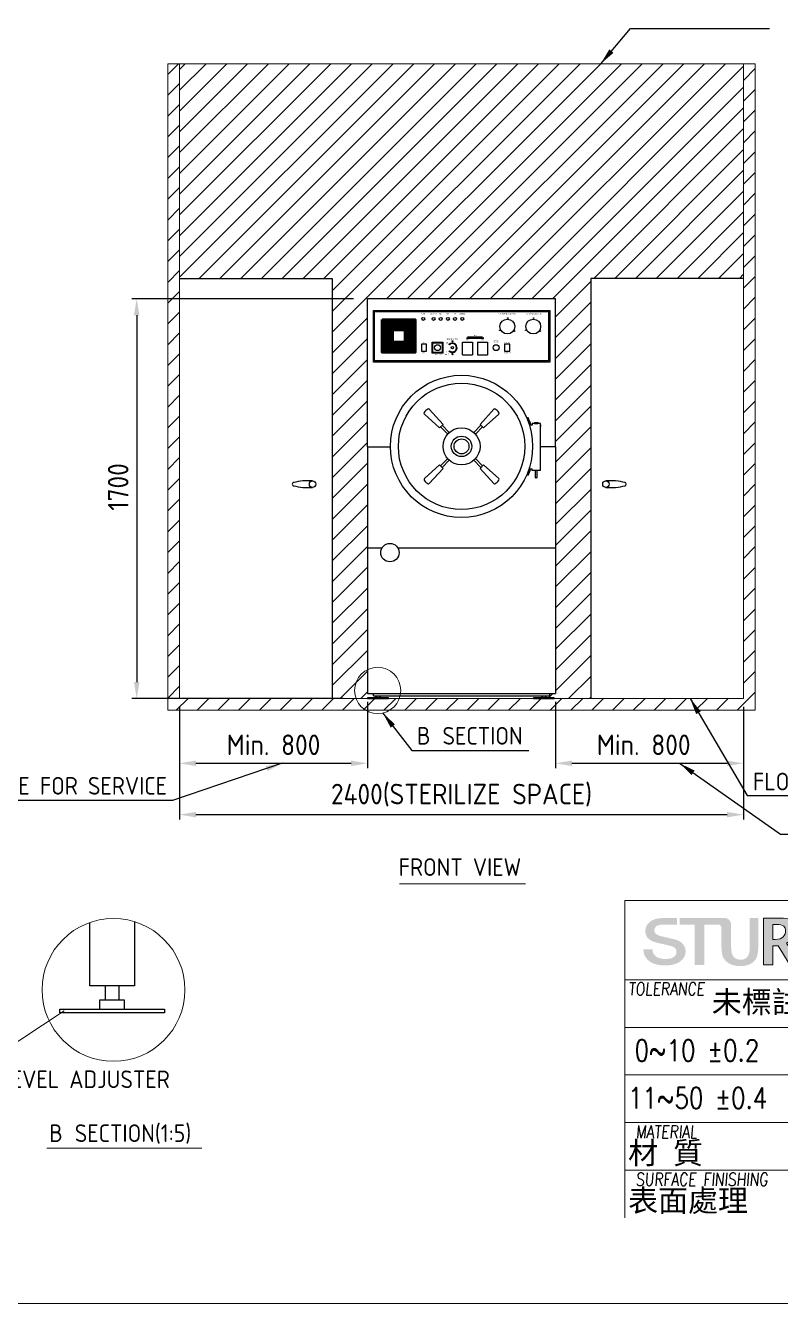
# Model space of a CAD drawing. Header units: millimetres. Extents: x -200897 to -180364, y -23347 to 2725.
# Drawn here: x -189083 to -185871, y -23347 to -17912 of the extents above; entities that cross this region are included whole.
import ezdxf

# ---------------------------------------------------------------- set-up
doc = ezdxf.new("R2010")
doc.units = ezdxf.units.MM
doc.header["$MEASUREMENT"] = 0
doc.linetypes.add('HIDDEN', pattern=[9.525, 6.35, -3.175])
doc.layers.get('0').update_dxf_attribs({"lineweight": 25})
for name, color, linetype, lineweight in [('D', 3, 'Continuous', 13), ('F', 7, 'Continuous', 15), ('H', 2, 'HIDDEN', 15), ('S', 4, 'Continuous', 15)]:
    doc.layers.add(name, color=color, linetype=linetype, lineweight=lineweight)
doc.styles.get("Standard").update_dxf_attribs({"font": 'KAIU.TTF'})
doc.styles.add('STU25', font='isocp2.shx')
doc.styles.add('Text', font='romans.shx', dxfattribs={"width": 0.8, "oblique": 10})
doc.dimstyles.new('STU25', dxfattribs={"dimscale": 35, "dimtxt": 2.5, "dimasz": 2, "dimexe": 0.6, "dimexo": 1, "dimgap": 1, "dimtad": 1, "dimdsep": 46, "dimtxsty": 'STU25', "dimcen": 2, "dimazin": 2, "dimtfac": 1, "dimtmove": 0, "dimatfit": 3, "dimfxl": 0, "dimtolj": 1, "dimtzin": 0, "dimarcsym": 0})
doc.dimstyles.new('STU25$7', dxfattribs={"dimscale": 35, "dimtxt": 2.5, "dimasz": 2, "dimexe": 1.25, "dimexo": 0.625, "dimgap": 1, "dimtad": 0, "dimdec": 4, "dimdsep": 46, "dimtxsty": 'STU25', "dimcen": 2.5, "dimazin": 2, "dimtfac": 1, "dimtdec": 4, "dimtmove": 0, "dimatfit": 3, "dimfxl": 0, "dimtolj": 1, "dimtzin": 0, "dimarcsym": 0})

# ---------------------------------------------------------------- blocks, each defined once
blk = doc.blocks.new('*D6')
at = {"layer": 'D', "color": 0, "lineweight": -2}
for p, q in [((-188428.4, -20809.5), (-188428.4, -21289.2)), ((-186028.4, -20809.5), (-186028.4, -21289.2)), ((-188358.4, -21268.2), (-186098.4, -21268.2))]:
    blk.add_line(p, q, dxfattribs=at)
at = {"layer": 'D', "color": 0}
for points in [[(-188358.4, -21256.5), (-188358.4, -21279.8), (-188428.4, -21268.2)], [(-186098.4, -21279.8), (-186098.4, -21256.5), (-186028.4, -21268.2)]]:
    blk.add_solid(points, dxfattribs=at)
at = {"layer": 'Defpoints', "color": 0}
for p in [(-188428.4, -20774.5), (-186028.4, -20774.5), (-186028.4, -21268.2)]:
    blk.add_point(p, dxfattribs=at)
at = {"layer": 'D', "color": 0, "insert": (-187228.4, -21185), "char_height": 87.5, "attachment_point": 5, "style": 'STU25'}
blk.add_mtext('\\A1;{\\Fisocp2.shx;2400(STERILIZE SPACE)}', dxfattribs=at)
blk = doc.blocks.new('*D12')
at = {"layer": 'D', "color": 0, "lineweight": -2}
for p, q in [((-186828.4, -20788.5), (-186828.4, -21070.9)), ((-186028.4, -20809.5), (-186028.4, -21070.9)), ((-186758.4, -21049.9), (-186098.4, -21049.9))]:
    blk.add_line(p, q, dxfattribs=at)
at = {"layer": 'D', "color": 0}
for points in [[(-186758.4, -21038.2), (-186758.4, -21061.5), (-186828.4, -21049.9)], [(-186098.4, -21061.5), (-186098.4, -21038.2), (-186028.4, -21049.9)]]:
    blk.add_solid(points, dxfattribs=at)
at = {"layer": 'Defpoints', "color": 0}
for p in [(-186828.4, -20753.5), (-186028.4, -20774.5), (-186028.4, -21049.9)]:
    blk.add_point(p, dxfattribs=at)
at = {"layer": 'D', "color": 0, "insert": (-186453.4, -20971.1), "char_height": 87.5, "attachment_point": 5, "style": 'STU25'}
blk.add_mtext('\\A1;Min. 800', dxfattribs=at)
blk = doc.blocks.new('*D13')
at = {"layer": 'D', "color": 0, "lineweight": -2}
for p, q in [((-187688.4, -19074.5), (-188631.4, -19074.5)), ((-188610.4, -19144.5), (-188610.4, -20704.5)), ((-187732.4, -20774.5), (-188631.4, -20774.5))]:
    blk.add_line(p, q, dxfattribs=at)
at = {"layer": 'D', "color": 0}
for points in [[(-188598.8, -19144.5), (-188622.1, -19144.5), (-188610.4, -19074.5)], [(-188622.1, -20704.5), (-188598.8, -20704.5), (-188610.4, -20774.5)]]:
    blk.add_solid(points, dxfattribs=at)
at = {"layer": 'Defpoints', "color": 0}
for p in [(-187653.4, -19074.5), (-188610.4, -20774.5), (-187697.4, -20774.5)]:
    blk.add_point(p, dxfattribs=at)
at = {"layer": 'D', "color": 0, "insert": (-188689.2, -19874.5), "char_height": 87.5, "attachment_point": 5, "rotation": 90, "style": 'STU25'}
blk.add_mtext('\\A1;1700', dxfattribs=at)
blk = doc.blocks.new('*D14')
at = {"layer": 'D', "color": 0, "lineweight": -2}
for p, q in [((-188428.4, -20809.5), (-188428.4, -21070.9)), ((-187628.4, -20788.5), (-187628.4, -21070.9)), ((-188358.4, -21049.9), (-187698.4, -21049.9))]:
    blk.add_line(p, q, dxfattribs=at)
at = {"layer": 'D', "color": 0}
for points in [[(-188358.4, -21038.2), (-188358.4, -21061.5), (-188428.4, -21049.9)], [(-187698.4, -21061.5), (-187698.4, -21038.2), (-187628.4, -21049.9)]]:
    blk.add_solid(points, dxfattribs=at)
at = {"layer": 'Defpoints', "color": 0}
for p in [(-187628.4, -20753.5), (-188428.4, -20774.5), (-187628.4, -21049.9)]:
    blk.add_point(p, dxfattribs=at)
at = {"layer": 'D', "color": 0, "insert": (-188028.4, -20971.1), "char_height": 87.5, "attachment_point": 5, "style": 'STU25'}
blk.add_mtext('\\A1;Min. 800', dxfattribs=at)
blk = doc.blocks.new('V3')
h = blk.add_hatch(color=256)
h.paths.add_polyline_path([(4649.7, -6596.8), (5399.7, -6596.8), (5399.7, -6816.8), (4649.7, -6816.8)])
h.paths.add_polyline_path([(4654.7, -6601.8), (5394.7, -6601.8), (5394.7, -6811.8), (4654.7, -6811.8)], flags=16)
h = blk.add_hatch(color=256)
h.paths.add_polyline_path([(4945.7, -6732.6), (4899.7, -6732.6), (4899.7, -6778.6), (4945.7, -6778.6)])
h.paths.add_polyline_path([(4942.7, -6735.6), (4942.7, -6775.6), (4902.7, -6775.6), (4902.7, -6735.6)], flags=16)
h = blk.add_hatch(color=256)
h.paths.add_polyline_path([(4972.3, -6741), (4970.9, -6739.6, 0.011368), (4970.1, -6740.3), (4973, -6743.1, -0.392227), (4997.4, -6742.2), (4997.6, -6739.8, 0.030831), (4995.6, -6738.5), (4996.5, -6736.7, 0.011368), (4995.6, -6736.2), (4994.7, -6738, 0.309923)])
h.paths.add_polyline_path([(4994.8, -6771.4), (4994.6, -6773.8, 0.559819), (4997.6, -6739.8), (4997.4, -6742.2, -0.514917)])
h.paths.add_polyline_path([(4994.6, -6773.8), (4994.8, -6771.4, -0.341185), (4973, -6768.6), (4970.1, -6771.4, 0.011368), (4970.9, -6772.1), (4972.3, -6770.7, 0.308103)])
for p, q in [((4654.7, -6601.8), (5394.7, -6601.8)), ((4654.7, -6811.8), (4654.7, -6601.8)), ((5394.7, -6601.8), (5394.7, -6811.8)), ((4994.7, -6738), (4995.6, -6736.2)), ((4995.6, -6738.5), (4996.5, -6736.7)), ((4973, -6743.1), (4970.1, -6740.3)), ((4973, -6768.6), (4970.1, -6771.4)), ((4972.3, -6741), (4970.9, -6739.6)), ((4972.3, -6770.7), (4970.9, -6772.1)), ((5394.7, -6811.8), (4654.7, -6811.8))]:
    blk.add_line(p, q)
at = {"lineweight": 50}
for p, q in [((4687.7, -6635.8), (4731.7, -6679.8)), ((4783.7, -6679.8), (4827.7, -6635.8)), ((4731.7, -6731.8), (4687.7, -6775.8)), ((4783.7, -6731.8), (4827.7, -6775.8)), ((5050.7, -6712.8), (5113.7, -6712.8)), ((5050.7, -6712.8), (5050.7, -6717.8)), ((5081.2, -6712.8), (5081.2, -6707.8)), ((5113.7, -6712.8), (5113.7, -6717.8))]:
    blk.add_line(p, q, dxfattribs=at)
for points in [[(4649.7, -6596.8), (5399.7, -6596.8), (5399.7, -6816.8), (4649.7, -6816.8)], [(4899.7, -6732.6), (4945.7, -6732.6), (4945.7, -6778.6), (4899.7, -6778.6)], [(4902.7, -6735.6), (4942.7, -6735.6), (4942.7, -6775.6), (4902.7, -6775.6)]]:
    blk.add_lwpolyline(points, close=True)
for points in [[(4687.7, -6635.8), (4827.7, -6635.8), (4827.7, -6775.8), (4687.7, -6775.8)], [(4691.7, -6639.8), (4823.7, -6639.8), (4823.7, -6771.8), (4691.7, -6771.8)], [(4695.7, -6643.8), (4819.7, -6643.8), (4819.7, -6767.8), (4695.7, -6767.8)], [(4699.7, -6647.8), (4815.7, -6647.8), (4815.7, -6763.8), (4699.7, -6763.8)], [(4703.7, -6651.8), (4811.7, -6651.8), (4811.7, -6759.8), (4703.7, -6759.8)], [(4707.7, -6655.8), (4807.7, -6655.8), (4807.7, -6755.8), (4707.7, -6755.8)], [(4711.7, -6659.8), (4803.7, -6659.8), (4803.7, -6751.8), (4711.7, -6751.8)], [(4715.7, -6663.8), (4799.7, -6663.8), (4799.7, -6747.8), (4715.7, -6747.8)], [(4719.7, -6667.8), (4795.7, -6667.8), (4795.7, -6743.8), (4719.7, -6743.8)], [(4723.7, -6671.8), (4791.7, -6671.8), (4791.7, -6739.8), (4723.7, -6739.8)], [(4727.7, -6675.8), (4787.7, -6675.8), (4787.7, -6735.8), (4727.7, -6735.8)], [(4731.7, -6679.8), (4783.7, -6679.8), (4783.7, -6731.8), (4731.7, -6731.8)]]:
    blk.add_lwpolyline(points, close=True, dxfattribs=at)
for radius, start, end in [(20, 63.2563, 132.134), (20, 227.866, 60.3903), (18, 225, 135), (22, 60.6511, 63.2563), (22, 132.3947, 135), (22, 225, 227.6053)]:
    blk.add_arc((4985.7, -6755.8), radius, start, end)
for s, insert, char_height, width, attachment_point in [('{\\fArial|b0|i0|c0|p34;POWER}', (4851.7, -6609.8), 3.5, 19.501, 1), ('{\\fArial|b0|i0|c0|p34;ADD WATER}', (4905.7, -6611.6), 3.5, 29.971, 5), ('{\\fArial|b0|i0|c0|p34;HEAT}', (4936.2, -6611.6), 3.5, 19, 5), ('{\\fArial|b0|i0|c0|p34;STERI}.', (4967.3, -6611.6), 3.5, 19, 5), ('{\\fArial|b0|i0|c0|p34;DRY}', (4991.7, -6609.8), 3.5, 15, 1), ('{\\fArial|b0|i0|c0|p34;COMPLETE}', (5013.7, -6609.8), 3.5, 23.5, 1), ('{\\fArial|b0|i0|c0|p34;CHAMBER PRESSURE GAUGE}', (5182.7, -6609.8), 3.5, 77.439, 1), ('{\\fArial|b0|i0|c0|p34;JACKET PRESSURE GAUGE}', (5298.7, -6609.8), 3.5, 67.407, 1), ('{\\fArial|b0|i0|c0|p34;ON}', (4859.7, -6731.3), 5, 14.5, 1), ('{\\fArial|b1|i0|c0|p34;0.9}', (4958.1, -6732.8), 4, 25.842, 1), ('{\\fArial|b0|i0|c0|p34;PRESSURE CONTROL}', (4959.2, -6717.8), 3.5, 56.42, 1), ('{\\fArial|b1|i0|c0|p34;1.2}', (4996.7, -6730.8), 4, 11.852, 1), ('{\\fArial|b0|i0|c0|p34;STERI.}', (5043.2, -6720.8), 3.5, 43.963, 1), ('{\\fArial|b0|i0|c0|p34;TIMER}', (5081.2, -6704.3), 3.5, 59.839, 5), ('{\\fArial|b0|i0|c0|p34;DRY}', (5108.2, -6720.8), 3.5, 35.412, 1), ('{\\fArial|b0|i0|c0|p34;OFF}', (4857.7, -6775.3), 5, 16.5, 1), ('{\\fArial|b0|i0|c0|p34;EMERGENCY}', (4908.7, -6783.8), 3.5, 23.5, 1), ('\\A1;{\\fArial|b1|i1|c0|p34;kg/cm\\H0.7x;\\S2^  ;}', (4952.2, -6779.8), 4, 25.949, 1), ('{\\fArial|b1|i0|c0|p34;2.1}', (4958.2, -6771.8), 4, 25.788, 1)]:
    blk.add_mtext(s, dxfattribs=dict(insert=insert, char_height=char_height, width=width, attachment_point=attachment_point))
at = {"attachment_point": 1}
for s, insert, char_height in [('{\\fArial|b0|i0|c0|p34;VACUUM\\PRELEASE}', (5160.9, -6723), 3.5), ('{\\fARIAL|b0|i0|c0|p34;LIQUID}', (5207.7, -6731.3), 5), ('{\\fArial|b0|i0|c0|p34;NORMAL}', (5204.7, -6775.3), 5)]:
    blk.add_mtext(s, dxfattribs=dict(at, insert=insert, char_height=char_height))
blk = doc.blocks.new('新駿LOGO')
at = {"layer": 'F'}
h = blk.add_hatch(color=256, dxfattribs=at)
edge = h.paths.add_edge_path()
edge.add_spline(control_points=[(-529.05, -442.14), (-529.05, -442.31), (-529.02, -442.45), (-528.95, -442.56), (-528.89, -442.68), (-528.8, -442.78), (-528.69, -442.85), (-528.57, -442.93), (-528.44, -442.98), (-528.29, -443.01), (-528.15, -443.05), (-527.99, -443.07), (-527.81, -443.07), (-527.62, -443.07), (-527.47, -443.05), (-527.33, -443.01), (-527.2, -442.97), (-527.09, -442.92), (-527.01, -442.86), (-526.93, -442.8), (-526.87, -442.73), (-526.83, -442.65), (-526.8, -442.57), (-526.78, -442.49), (-526.78, -442.41), (-526.78, -442.25), (-526.82, -442.13), (-526.91, -442.05), (-526.99, -441.97), (-527.08, -441.91), (-527.18, -441.88), (-527.36, -441.83), (-527.56, -441.77), (-527.79, -441.72), (-528.02, -441.67), (-528.3, -441.61), (-528.64, -441.53), (-528.85, -441.48), (-529.02, -441.41), (-529.16, -441.34), (-529.3, -441.26), (-529.41, -441.17), (-529.5, -441.07), (-529.58, -440.98), (-529.64, -440.87), (-529.67, -440.77), (-529.7, -440.66), (-529.72, -440.55), (-529.72, -440.43), (-529.72, -440.22), (-529.67, -440.03), (-529.57, -439.87), (-529.46, -439.71), (-529.33, -439.58), (-529.16, -439.47), (-528.99, -439.37), (-528.85, -439.31), (-528.64, -439.26), (-528.43, -439.21), (-528.13, -439.2), (-527.91, -439.2), (-527.66, -439.2), (-526.73, -439.2), (-526.73, -439.2), (-526.73, -439.2), (-526.73, -439.81), (-526.73, -439.81), (-526.73, -439.81), (-528.14, -439.8), (-528.28, -439.83), (-528.39, -439.85), (-528.48, -439.86), (-528.56, -439.9), (-528.65, -439.94), (-528.72, -440), (-528.78, -440.07), (-528.84, -440.14), (-528.87, -440.23), (-528.87, -440.34), (-528.87, -440.5), (-528.81, -440.62), (-528.7, -440.7), (-528.6, -440.79), (-528.46, -440.85), (-528.28, -440.9), (-528.27, -440.9), (-528.19, -440.92), (-528.07, -440.95), (-527.94, -440.98), (-527.8, -441.01), (-527.65, -441.05), (-527.49, -441.09), (-527.34, -441.12), (-527.19, -441.16), (-527.04, -441.19), (-526.94, -441.21), (-526.87, -441.23), (-526.71, -441.27), (-526.58, -441.34), (-526.46, -441.41), (-526.34, -441.49), (-526.24, -441.58), (-526.16, -441.67), (-526.08, -441.77), (-526.02, -441.88), (-525.98, -441.99), (-525.94, -442.1), (-525.92, -442.22), (-525.92, -442.33), (-525.92, -442.57), (-525.98, -442.78), (-526.09, -442.95), (-526.2, -443.12), (-526.35, -443.26), (-526.53, -443.37), (-526.71, -443.48), (-526.92, -443.55), (-527.15, -443.61), (-527.39, -443.66), (-527.62, -443.68), (-527.87, -443.68), (-528.14, -443.68), (-528.41, -443.65), (-528.65, -443.59), (-528.9, -443.53), (-529.11, -443.44), (-529.3, -443.31), (-529.48, -443.19), (-529.63, -443.03), (-529.74, -442.83), (-529.84, -442.64), (-529.9, -442.41), (-529.91, -442.14), (-529.91, -442.14), (-529.05, -442.14), (-529.05, -442.14)], knot_values=[0, 0, 0, 0, 1, 1, 1, 2, 2, 2, 3, 3, 3, 4, 4, 4, 5, 5, 5, 6, 6, 6, 7, 7, 7, 8, 8, 8, 9, 9, 9, 10, 10, 10, 11, 11, 11, 12, 12, 12, 13, 13, 13, 14, 14, 14, 15, 15, 15, 16, 16, 16, 17, 17, 17, 18, 18, 18, 19, 19, 19, 20, 20, 20, 21, 21, 21, 22, 22, 22, 23, 23, 23, 24, 24, 24, 25, 25, 25, 26, 26, 26, 27, 27, 27, 28, 28, 28, 29, 29, 29, 30, 30, 30, 31, 31, 31, 32, 32, 32, 33, 33, 33, 34, 34, 34, 35, 35, 35, 36, 36, 36, 37, 37, 37, 38, 38, 38, 39, 39, 39, 40, 40, 40, 41, 41, 41, 42, 42, 42, 43, 43, 43, 44, 44, 44, 45, 45, 45, 45], degree=3, periodic=0)
edge = h.paths.add_edge_path()
edge.add_spline(control_points=[(-522.53, -440.14), (-522.54, -440.04), (-522.57, -439.94), (-522.63, -439.9), (-522.77, -439.79), (-522.9, -439.81), (-522.9, -439.81), (-522.9, -439.81), (-523.02, -439.81), (-523.02, -439.81), (-523.02, -439.81), (-524.14, -439.81), (-524.14, -439.81), (-524.14, -439.81), (-524.14, -443.62), (-524.14, -443.62), (-524.14, -443.62), (-525.06, -443.62), (-525.06, -443.62), (-525.06, -443.62), (-525.06, -439.81), (-525.06, -439.81), (-525.06, -439.81), (-526.47, -439.81), (-526.47, -439.81), (-526.47, -439.81), (-526.47, -439.2), (-526.47, -439.2), (-526.47, -439.2), (-522.39, -439.2), (-522.39, -439.2)], knot_values=[5.578051, 5.578051, 5.578051, 5.578051, 6, 6, 6, 7, 7, 7, 8, 8, 8, 9, 9, 9, 10, 10, 10, 11, 11, 11, 12, 12, 12, 13, 13, 13, 14, 14, 14, 15, 15, 15, 15], degree=3, periodic=0)
edge.add_spline(control_points=[(-522.4, -439.2), (-522.31, -439.2), (-522.22, -439.2), (-522.22, -439.2), (-522.22, -439.2), (-521.96, -439.19), (-521.76, -439.41), (-521.58, -439.61), (-521.61, -439.85), (-521.61, -439.85), (-521.61, -439.85), (-521.61, -441.92), (-521.61, -441.92), (-521.61, -442.41), (-521.52, -442.73), (-521.36, -442.89), (-521.19, -443.05), (-520.97, -443.13), (-520.71, -443.13), (-520.45, -443.13), (-520.24, -443.05), (-520.09, -442.89), (-519.93, -442.74), (-519.86, -442.43), (-519.86, -441.98), (-519.86, -441.98), (-519.86, -439.2), (-519.86, -439.2), (-519.86, -439.2), (-519.05, -439.2), (-519.05, -439.2), (-519.05, -439.2), (-519.05, -441.92), (-519.05, -441.92), (-519.05, -442.43), (-519.12, -442.8), (-519.25, -443.02), (-519.38, -443.24), (-519.56, -443.42), (-519.8, -443.54), (-520.05, -443.67), (-520.35, -443.74), (-520.73, -443.74), (-521.09, -443.74), (-521.41, -443.68), (-521.67, -443.56), (-521.93, -443.44), (-522.14, -443.26), (-522.3, -443.03), (-522.45, -442.8), (-522.53, -442.42), (-522.53, -441.91), (-522.53, -441.91), (-522.53, -440.92), (-522.53, -440.14)], knot_values=[0.44538, 0.44538, 0.44538, 0.44538, 1, 1, 1, 2, 2, 2, 3, 3, 3, 4, 4, 4, 5, 5, 5, 6, 6, 6, 7, 7, 7, 8, 8, 8, 9, 9, 9, 10, 10, 10, 11, 11, 11, 12, 12, 12, 13, 13, 13, 14, 14, 14, 15, 15, 15, 16, 16, 16, 17, 17, 17, 17.603917, 17.603917, 17.603917, 17.603917], degree=3, periodic=0)
h = blk.add_hatch(color=256, dxfattribs=at)
edge = h.paths.add_edge_path()
edge.add_spline(control_points=[(-526.47, -439.2), (-526.47, -439.2), (-526.47, -439.81), (-526.47, -439.81)], knot_values=[-14, -14, -14, -14, -13, -13, -13, -13], degree=3, periodic=0)
edge.add_spline(control_points=[(-526.47, -439.81), (-526.47, -439.81), (-525.06, -439.81), (-525.06, -439.81)], knot_values=[-13, -13, -13, -13, -12, -12, -12, -12], degree=3, periodic=0)
edge.add_spline(control_points=[(-525.06, -439.81), (-525.06, -439.81), (-525.06, -443.62), (-525.06, -443.62)], knot_values=[-12, -12, -12, -12, -11, -11, -11, -11], degree=3, periodic=0)
edge.add_spline(control_points=[(-525.06, -443.62), (-525.06, -443.62), (-524.14, -443.62), (-524.14, -443.62)], knot_values=[-11, -11, -11, -11, -10, -10, -10, -10], degree=3, periodic=0)
edge.add_spline(control_points=[(-524.14, -443.62), (-524.14, -443.62), (-524.14, -439.81), (-524.14, -439.81)], knot_values=[-10, -10, -10, -10, -9, -9, -9, -9], degree=3, periodic=0)
edge.add_spline(control_points=[(-524.14, -439.81), (-524.14, -439.81), (-523.02, -439.81), (-523.02, -439.81)], knot_values=[-9, -9, -9, -9, -8, -8, -8, -8], degree=3, periodic=0)
edge.add_spline(control_points=[(-523.02, -439.81), (-523.02, -439.81), (-522.9, -439.81), (-522.9, -439.81)], knot_values=[-8, -8, -8, -8, -7, -7, -7, -7], degree=3, periodic=0)
edge.add_spline(control_points=[(-522.9, -439.81), (-522.9, -439.81), (-522.77, -439.79), (-522.63, -439.9)], knot_values=[-7, -7, -7, -7, -6, -6, -6, -6], degree=3, periodic=0)
edge.add_spline(control_points=[(-522.63, -439.9), (-522.57, -439.94), (-522.54, -440.04), (-522.53, -440.14)], knot_values=[-6, -6, -6, -6, -5.578051, -5.578051, -5.578051, -5.578051], degree=3, periodic=0)
edge.add_spline(control_points=[(-522.53, -440.14), (-522.53, -440.92), (-522.53, -441.91), (-522.53, -441.91)], knot_values=[-17.603917, -17.603917, -17.603917, -17.603917, -17, -17, -17, -17], degree=3, periodic=0)
edge.add_spline(control_points=[(-522.53, -441.91), (-522.53, -442.42), (-522.45, -442.8), (-522.3, -443.03)], knot_values=[-17, -17, -17, -17, -16, -16, -16, -16], degree=3, periodic=0)
edge.add_spline(control_points=[(-522.3, -443.03), (-522.14, -443.26), (-521.93, -443.44), (-521.67, -443.56)], knot_values=[-16, -16, -16, -16, -15, -15, -15, -15], degree=3, periodic=0)
edge.add_spline(control_points=[(-521.67, -443.56), (-521.41, -443.68), (-521.09, -443.74), (-520.73, -443.74)], knot_values=[-15, -15, -15, -15, -14, -14, -14, -14], degree=3, periodic=0)
edge.add_spline(control_points=[(-520.73, -443.74), (-520.35, -443.74), (-520.05, -443.67), (-519.8, -443.54)], knot_values=[-14, -14, -14, -14, -13, -13, -13, -13], degree=3, periodic=0)
edge.add_spline(control_points=[(-519.8, -443.54), (-519.56, -443.42), (-519.38, -443.24), (-519.25, -443.02)], knot_values=[-13, -13, -13, -13, -12, -12, -12, -12], degree=3, periodic=0)
edge.add_spline(control_points=[(-519.25, -443.02), (-519.12, -442.8), (-519.05, -442.43), (-519.05, -441.92)], knot_values=[-12, -12, -12, -12, -11, -11, -11, -11], degree=3, periodic=0)
edge.add_spline(control_points=[(-519.05, -441.92), (-519.05, -441.92), (-519.05, -439.2), (-519.05, -439.2)], knot_values=[-11, -11, -11, -11, -10, -10, -10, -10], degree=3, periodic=0)
edge.add_spline(control_points=[(-519.05, -439.2), (-519.05, -439.2), (-519.86, -439.2), (-519.86, -439.2)], knot_values=[-10, -10, -10, -10, -9, -9, -9, -9], degree=3, periodic=0)
edge.add_spline(control_points=[(-519.86, -439.2), (-519.86, -439.2), (-519.86, -441.98), (-519.86, -441.98)], knot_values=[-9, -9, -9, -9, -8, -8, -8, -8], degree=3, periodic=0)
edge.add_spline(control_points=[(-519.86, -441.98), (-519.86, -442.43), (-519.93, -442.74), (-520.09, -442.89)], knot_values=[-8, -8, -8, -8, -7, -7, -7, -7], degree=3, periodic=0)
edge.add_spline(control_points=[(-520.09, -442.89), (-520.24, -443.05), (-520.45, -443.13), (-520.71, -443.13)], knot_values=[-7, -7, -7, -7, -6, -6, -6, -6], degree=3, periodic=0)
edge.add_spline(control_points=[(-520.71, -443.13), (-520.97, -443.13), (-521.19, -443.05), (-521.36, -442.89)], knot_values=[-6, -6, -6, -6, -5, -5, -5, -5], degree=3, periodic=0)
edge.add_spline(control_points=[(-521.36, -442.89), (-521.52, -442.73), (-521.61, -442.41), (-521.61, -441.92)], knot_values=[-5, -5, -5, -5, -4, -4, -4, -4], degree=3, periodic=0)
edge.add_spline(control_points=[(-521.61, -441.92), (-521.61, -441.92), (-521.61, -439.85), (-521.61, -439.85)], knot_values=[-4, -4, -4, -4, -3, -3, -3, -3], degree=3, periodic=0)
edge.add_spline(control_points=[(-521.61, -439.85), (-521.61, -439.85), (-521.61, -439.85), (-521.61, -439.85)], knot_values=[-3, -3, -3, -3, -2.999949, -2.999949, -2.999949, -2.999949], degree=3, periodic=0)
edge.add_spline(control_points=[(-521.61, -439.85), (-521.61, -439.85), (-521.58, -439.61), (-521.76, -439.41)], knot_values=[-2.999949, -2.999949, -2.999949, -2.999949, -2, -2, -2, -2], degree=3, periodic=0)
edge.add_spline(control_points=[(-521.76, -439.41), (-521.96, -439.19), (-522.22, -439.2), (-522.22, -439.2)], knot_values=[-2, -2, -2, -2, -1, -1, -1, -1], degree=3, periodic=0)
edge.add_spline(control_points=[(-522.22, -439.2), (-522.22, -439.2), (-526.47, -439.2), (-526.47, -439.2)], knot_values=[-15, -15, -15, -15, -14, -14, -14, -14], degree=3, periodic=0)
h = blk.add_hatch(color=256, dxfattribs=at)
edge = h.paths.add_edge_path()
edge.add_spline(control_points=[(-518.54, -443.62), (-518.54, -443.62), (-518.54, -439.2), (-518.54, -439.2), (-518.54, -439.2), (-516.88, -439.2), (-516.88, -439.2), (-516.55, -439.2), (-516.29, -439.25), (-516.11, -439.33), (-515.93, -439.41), (-515.79, -439.54), (-515.69, -439.72), (-515.59, -439.89), (-515.54, -440.08), (-515.54, -440.3), (-515.54, -440.56), (-515.61, -440.8), (-515.76, -441.03), (-515.91, -441.26), (-516.12, -441.44), (-516.39, -441.56), (-516.39, -441.56), (-514.95, -443.62), (-514.95, -443.62), (-514.95, -443.62), (-516.07, -443.62), (-516.07, -443.62), (-516.07, -443.62), (-517.17, -441.81), (-517.17, -441.81), (-517.17, -441.81), (-517.67, -441.81), (-517.67, -441.81), (-517.67, -441.81), (-517.67, -443.62), (-517.67, -443.62), (-517.67, -443.62), (-518.54, -443.62), (-518.54, -443.62)], knot_values=[0, 0, 0, 0, 1, 1, 1, 2, 2, 2, 3, 3, 3, 4, 4, 4, 5, 5, 5, 6, 6, 6, 7, 7, 7, 8, 8, 8, 9, 9, 9, 10, 10, 10, 11, 11, 11, 12, 12, 12, 13, 13, 13, 13], degree=3, periodic=1)
edge = h.paths.add_edge_path(flags=16)
edge.add_spline(control_points=[(-517.67, -441.21), (-517.67, -441.21), (-517.46, -441.21), (-517.46, -441.21), (-517.08, -441.21), (-516.82, -441.13), (-516.68, -440.96), (-516.53, -440.8), (-516.46, -440.61), (-516.46, -440.4), (-516.46, -440.22), (-516.52, -440.08), (-516.63, -439.97), (-516.75, -439.86), (-516.99, -439.81), (-517.35, -439.81), (-517.35, -439.81), (-517.67, -439.81), (-517.67, -439.81), (-517.67, -439.81), (-517.67, -441.21), (-517.67, -441.21)], knot_values=[0, 0, 0, 0, 1, 1, 1, 2, 2, 2, 3, 3, 3, 4, 4, 4, 5, 5, 5, 6, 6, 6, 7, 7, 7, 7], degree=3, periodic=1)
h = blk.add_hatch(color=256, dxfattribs=at)
edge = h.paths.add_edge_path()
edge.add_spline(control_points=[(-514.87, -443.62), (-514.87, -443.62), (-513.05, -443.62), (-513.05, -443.62)], knot_values=[-9, -9, -9, -9, -8, -8, -8, -8], degree=3, periodic=0)
edge.add_spline(control_points=[(-513.05, -443.62), (-512.51, -443.62), (-512.09, -443.52), (-511.79, -443.32)], knot_values=[-8, -8, -8, -8, -7, -7, -7, -7], degree=3, periodic=0)
edge.add_spline(control_points=[(-511.79, -443.32), (-511.48, -443.12), (-511.25, -442.85), (-511.09, -442.5)], knot_values=[-7, -7, -7, -7, -6, -6, -6, -6], degree=3, periodic=0)
edge.add_spline(control_points=[(-511.09, -442.5), (-510.93, -442.15), (-510.85, -441.76), (-510.85, -441.32)], knot_values=[-6, -6, -6, -6, -5, -5, -5, -5], degree=3, periodic=0)
edge.add_spline(control_points=[(-510.85, -441.32), (-510.85, -440.87), (-510.93, -440.49), (-511.1, -440.17)], knot_values=[-5, -5, -5, -5, -4, -4, -4, -4], degree=3, periodic=0)
edge.add_spline(control_points=[(-511.1, -440.17), (-511.27, -439.85), (-511.49, -439.61), (-511.78, -439.45)], knot_values=[-4, -4, -4, -4, -3, -3, -3, -3], degree=3, periodic=0)
edge.add_spline(control_points=[(-511.78, -439.45), (-512.06, -439.29), (-512.46, -439.2), (-512.97, -439.2)], knot_values=[-3, -3, -3, -3, -2, -2, -2, -2], degree=3, periodic=0)
edge.add_spline(control_points=[(-512.97, -439.2), (-512.97, -439.2), (-514.87, -439.2), (-514.87, -439.2)], knot_values=[-2, -2, -2, -2, -1, -1, -1, -1], degree=3, periodic=0)
edge.add_spline(control_points=[(-514.87, -439.2), (-514.87, -439.2), (-514.87, -443.62), (-514.87, -443.62)], knot_values=[-1, -1, -1, -1, 0, 0, 0, 0], degree=3, periodic=0)
h.paths.add_polyline_path([(-514.34, -441.95), (-514.34, -440.92), (-513.51, -440.92), (-513.51, -440.07), (-512.48, -440.07), (-512.48, -440.92), (-511.64, -440.92), (-511.64, -441.95), (-512.48, -441.95), (-512.48, -442.77), (-513.51, -442.77), (-513.51, -441.95)], flags=16)
h = blk.add_hatch(color=256, dxfattribs=at)
edge = h.paths.add_edge_path()
edge.add_spline(control_points=[(-509.51, -443.62), (-509.51, -443.62), (-509.51, -441.77), (-509.51, -441.77), (-509.51, -441.77), (-511, -439.2), (-511, -439.2), (-511, -439.2), (-510.64, -439.2), (-510.64, -439.2), (-510.64, -439.2), (-510.3, -439.19), (-510.04, -439.32), (-509.79, -439.45), (-509.71, -439.68), (-509.71, -439.68), (-509.71, -439.68), (-508.9, -441.07), (-508.9, -441.07), (-508.9, -441.07), (-507.78, -439.2), (-507.78, -439.2), (-507.78, -439.2), (-507.05, -439.2), (-507.05, -439.2), (-507.05, -439.2), (-508.59, -441.77), (-508.59, -441.77), (-508.59, -441.77), (-508.59, -443.62), (-508.59, -443.62), (-508.59, -443.62), (-509.51, -443.62), (-509.51, -443.62)], knot_values=[0, 0, 0, 0, 1, 1, 1, 2, 2, 2, 3, 3, 3, 4, 4, 4, 5, 5, 5, 6, 6, 6, 7, 7, 7, 8, 8, 8, 9, 9, 9, 10, 10, 10, 11, 11, 11, 11], degree=3, periodic=1)
at = {"layer": 'F', "lineweight": 0}
for points, knots in [([(-518.54, -443.62), (-518.54, -443.62), (-518.54, -439.2), (-518.54, -439.2), (-518.54, -439.2), (-516.88, -439.2), (-516.88, -439.2), (-516.55, -439.2), (-516.29, -439.25), (-516.11, -439.33), (-515.93, -439.41), (-515.79, -439.54), (-515.69, -439.72), (-515.59, -439.89), (-515.54, -440.08), (-515.54, -440.3), (-515.54, -440.56), (-515.61, -440.8), (-515.76, -441.03), (-515.91, -441.26), (-516.12, -441.44), (-516.39, -441.56), (-516.39, -441.56), (-514.95, -443.62), (-514.95, -443.62), (-514.95, -443.62), (-516.07, -443.62), (-516.07, -443.62), (-516.07, -443.62), (-517.17, -441.81), (-517.17, -441.81), (-517.17, -441.81), (-517.67, -441.81), (-517.67, -441.81), (-517.67, -441.81), (-517.67, -443.62), (-517.67, -443.62), (-517.67, -443.62), (-518.54, -443.62), (-518.54, -443.62)], [0, 0, 0, 0, 1, 1, 1, 2, 2, 2, 3, 3, 3, 4, 4, 4, 5, 5, 5, 6, 6, 6, 7, 7, 7, 8, 8, 8, 9, 9, 9, 10, 10, 10, 11, 11, 11, 12, 12, 12, 13, 13, 13, 13]), ([(-509.51, -443.62), (-509.51, -443.62), (-509.51, -441.77), (-509.51, -441.77), (-509.51, -441.77), (-511, -439.2), (-511, -439.2), (-511, -439.2), (-510.64, -439.2), (-510.64, -439.2), (-510.64, -439.2), (-510.3, -439.19), (-510.04, -439.32), (-509.79, -439.45), (-509.71, -439.68), (-509.71, -439.68), (-509.71, -439.68), (-508.9, -441.07), (-508.9, -441.07), (-508.9, -441.07), (-507.78, -439.2), (-507.78, -439.2), (-507.78, -439.2), (-507.05, -439.2), (-507.05, -439.2), (-507.05, -439.2), (-508.59, -441.77), (-508.59, -441.77), (-508.59, -441.77), (-508.59, -443.62), (-508.59, -443.62), (-508.59, -443.62), (-509.51, -443.62), (-509.51, -443.62)], [0, 0, 0, 0, 1, 1, 1, 2, 2, 2, 3, 3, 3, 4, 4, 4, 5, 5, 5, 6, 6, 6, 7, 7, 7, 8, 8, 8, 9, 9, 9, 10, 10, 10, 11, 11, 11, 11]), ([(-517.67, -441.21), (-517.67, -441.21), (-517.46, -441.21), (-517.46, -441.21), (-517.08, -441.21), (-516.82, -441.13), (-516.68, -440.96), (-516.53, -440.8), (-516.46, -440.61), (-516.46, -440.4), (-516.46, -440.22), (-516.52, -440.08), (-516.63, -439.97), (-516.75, -439.86), (-516.99, -439.81), (-517.35, -439.81), (-517.35, -439.81), (-517.67, -439.81), (-517.67, -439.81), (-517.67, -439.81), (-517.67, -441.21), (-517.67, -441.21)], [0, 0, 0, 0, 1, 1, 1, 2, 2, 2, 3, 3, 3, 4, 4, 4, 5, 5, 5, 6, 6, 6, 7, 7, 7, 7])]:
    blk.add_open_spline(points, degree=3, knots=knots, dxfattribs=at)
at = {"attachment_point": 1, "style": 'STU25'}
for s, insert, char_height in [('{\\f標楷體|b0|i0|c136|p65;新駿實業股份有限公司}', (-504.12, -439.33), 3.25), ('{\\f標楷體|b0|i0|c136|p65;STURDY\\H0.9667x; \\H1.034x;INDUSTRIAL CO.,LTD.}', (-455.51, -439.78), 3)]:
    blk.add_mtext(s, dxfattribs=dict(at, insert=insert, char_height=char_height))
blk = doc.blocks.new('H421')
at = {"layer": 'F', "color": 7}
for p, q in [((155.91, 38.09), (286.91, 38.09)), ((211.36, 38.09), (286.91, 38.09)), ((155.91, 30.59), (286.91, 30.59)), ((192.41, 30.59), (192.41, 17.09)), ((242.66, 30.59), (242.66, 17.09)), ((257.41, 30.59), (257.41, 17.09)), ((272.16, 30.59), (272.16, 17.09)), ((155.91, 26.09), (227.91, 26.09)), ((173.41, 26.09), (173.41, 17.09)), ((211.41, 26.09), (211.41, 17.09)), ((155.91, 8.09), (155.91, 24.09)), ((155.91, 21.59), (286.91, 21.59)), ((214.91, 21.59), (286.91, 21.59)), ((227.91, 21.59), (286.91, 21.59)), ((155.91, 17.09), (286.91, 17.09)), ((211.41, 17.09), (211.41, 12.59)), ((227.91, 17.09), (227.91, 8.09)), ((286.91, 12.59), (155.91, 12.59))]:
    blk.add_line(p, q, dxfattribs=at)
at = {"layer": 'F'}
for p, q in [((155.91, 38.09), (155.91, 17.09)), ((227.91, 30.59), (227.91, 17.09)), ((155.91, 24.09), (155.91, 16.09)), ((155.91, 17.09), (155.91, 8.09)), ((192.41, 17.09), (192.41, 8.09))]:
    blk.add_line(p, q, dxfattribs=at)
at = {"layer": 'F', "color": 0}
for p, q in [((220.66, 21.32), (220.66, 20.14)), ((223.77, 20.14), (227.5, 20.92)), ((227.5, 20.92), (227.5, 17.84)), ((218.72, 19.38), (219.89, 19.38)), ((220.27, 19.38), (221.04, 19.38)), ((220.66, 19.77), (220.66, 19)), ((221.42, 19.38), (222.57, 19.38)), ((223.49, 19.38), (224.81, 19.38)), ((223.77, 20.14), (223.77, 18.62)), ((225.34, 19.38), (225.81, 19.38)), ((226.31, 19.38), (228.03, 19.38)), ((220.66, 18.62), (220.66, 17.45)), ((223.77, 18.62), (227.5, 17.84))]:
    blk.add_line(p, q, dxfattribs=at)
for radius in [1.54, 0.762]:
    blk.add_circle((220.66, 19.38), radius, dxfattribs=at)
blk.add_blockref('新駿LOGO', (687.56, 475.62))
at = {"layer": 'F', "color": 1, "lineweight": 15, "style": 'Text', "oblique": 5, "width": 0.8}
for s, height, p in [('TOLERANCE', 1.2, (156.23, 29.13)), ('DESIGNED', 1.2, (228.57, 29.01)), ('DRAWN', 1.245, (243.23, 29.03)), ('VERIFIED', 1.2, (257.72, 29.09)), ('APPROVED', 1.2, (272.5, 29.06)), ('VIEWPOINT', 1.2, (211.83, 20.13)), ('MATERIAL', 1.2, (156.92, 15.63)), ('SCALE', 1.2, (193.44, 15.63)), ('UNIT', 1.2, (212.42, 15.63)), ('NAME', 1.2, (229.41, 15.63)), ('SURFACE FINISHING', 1.2, (156.92, 11.13)), ('MODEL NO.', 1.2, (193.44, 11.13)), ('DWG.NO.', 1.2, (229.41, 11.13))]:
    blk.add_text(s, height=height, dxfattribs=at).set_placement(p)
at = {"layer": 'F', "lineweight": -3}
for s, height, p in [('未標註者一般公差表', 2.076, (164.12, 27.45)), ('未標示之圓角為R1導角為C1', 2.0757, (192.54, 27.58)), ('設計:', 2.076, (228.54, 26.61)), ('繪圖:', 2.076, (243.32, 26.66)), ('校核:', 2.076, (257.59, 26.57)), ('核准:', 2.076, (272.41, 26.52)), ('視角', 2.076, (211.71, 17.69)), ('材 質', 2.076, (156.21, 13.19)), ('比例', 2.076, (192.73, 13.19)), ('單位', 2.076, (211.71, 13.19)), ('圖 名', 2.076, (228.7, 13.19)), ('表面處理', 2.076, (156.21, 8.69)), ('代表機種', 2.076, (192.73, 8.69)), ('圖 號', 2.076, (228.7, 8.69))]:
    blk.add_text(s, height=height, dxfattribs=at).set_placement(p)
at = {"layer": 'F', "lineweight": 20, "style": 'Text', "width": 0.8}
for s, p in [('0~10 ±0.2', (156.82, 22.91)), ('51~100±0.6', (174.32, 22.91)), ('201~500±1', (192.72, 22.91)), ('ANGLE  ±1%%D', (212.68, 22.91)), ('11~50 ±0.4', (156.2, 18.41)), ('101~200±0.8', (173.63, 18.41)), ('501~X  ±2', (192.72, 18.41))]:
    blk.add_text(s, height=2, dxfattribs=at).set_placement(p)

msp = doc.modelspace()

# ---------------------------------------------------------------- hatches: boundary and pattern name
at = {"layer": 'D'}
h = msp.add_hatch(dxfattribs=at)
h.set_pattern_fill('ANSI31', color=256, scale=500, style=0)
h.set_pattern_definition([(45, (30034.5, -454.64), (-44.194174, 44.194174), [])])
h.paths.add_polyline_path([(-188428.358, -18987.554), (-188428.358, -18074.489), (-186028.358, -18074.489), (-186028.358, -18987.554), (-186678.358, -18987.554), (-186678.358, -20774.489), (-186833.858, -20774.489), (-186833.858, -20771.489), (-186867.965, -20771.489), (-186867.965, -20763.489), (-186853.358, -20763.489), (-186853.358, -20753.489), (-186828.358, -20753.489), (-186828.358, -20133.489), (-186828.358, -19703.489), (-186828.358, -19073.489), (-187628.358, -19073.489), (-187628.358, -19703.489), (-187628.358, -20133.489), (-187628.358, -20753.489), (-187603.358, -20753.489), (-187603.358, -20763.489), (-187593.75, -20763.489), (-187593.75, -20771.489), (-187627.858, -20771.489), (-187627.858, -20774.489), (-187778.358, -20774.489), (-187778.358, -18987.554)])
at = {"layer": 'H', "ltscale": 5}
h = msp.add_hatch(dxfattribs=at)
h.set_pattern_fill('ANSI31', color=256, scale=500, style=0)
h.set_pattern_definition([(45, (29771.713, -158.56), (-44.194174, 44.194174), [])])
h.paths.add_polyline_path([(-185978.358, -20824.489), (-185978.358, -18074.489), (-186028.358, -18074.489), (-186028.358, -20774.489), (-188428.358, -20774.489), (-188428.358, -18074.489), (-188478.358, -18074.489), (-188478.358, -20824.489)])
h.paths.add_polyline_path([(-185978.358, -18074.489), (-186028.358, -18074.489)], flags=16)
h.paths.add_polyline_path([(-188478.358, -18074.489), (-188428.358, -18074.489)], flags=16)

# ---------------------------------------------------------------- linework, layer by layer
for p, q in [((-188428.358, -18987.554), (-187778.358, -18987.554)), ((-187778.358, -18987.554), (-187778.358, -20774.489)), ((-186028.358, -18987.554), (-186678.358, -18987.554)), ((-186678.358, -18987.554), (-186678.358, -20774.489)), ((-187628.358, -19703.489), (-187628.358, -19073.489)), ((-187628.358, -19073.489), (-186828.358, -19073.489)), ((-186828.358, -19703.489), (-186828.358, -19073.489)), ((-187223.708, -19259.489), (-187181.008, -19259.489)), ((-187223.708, -19311.989), (-187223.708, -19259.489)), ((-187181.008, -19259.489), (-187181.008, -19311.989)), ((-187160.708, -19259.489), (-187160.708, -19311.989)), ((-187160.708, -19259.489), (-187118.008, -19259.489)), ((-187118.008, -19259.489), (-187118.008, -19311.989)), ((-187223.708, -19311.989), (-187181.008, -19311.989)), ((-187160.708, -19311.989), (-187118.008, -19311.989)), ((-186950.841, -19581.613), (-186945.425, -19579.031)), ((-186892.9, -19610.989), (-186892.9, -19616.989)), ((-187628.358, -19703.489), (-187530.854, -19703.489)), ((-187628.358, -19703.489), (-187628.358, -20133.489)), ((-186828.358, -19703.489), (-186892.9, -19703.489)), ((-186828.358, -19703.489), (-186828.358, -20133.489)), ((-186950.841, -19822.366), (-186945.425, -19824.948)), ((-187628.358, -20133.489), (-187628.358, -20753.489)), ((-187628.358, -20133.489), (-187566.721, -20133.489)), ((-187628.358, -20133.489), (-187566.721, -20133.489)), ((-187499.48, -20133.489), (-186828.358, -20133.489)), ((-187499.48, -20133.489), (-186828.358, -20133.489)), ((-186828.358, -20133.489), (-186828.358, -20753.489)), ((-187628.358, -20753.489), (-186828.358, -20753.489)), ((-187603.358, -20763.489), (-187603.358, -20753.489)), ((-186853.358, -20763.489), (-186853.358, -20753.489)), ((-187603.358, -20763.489), (-187598.358, -20763.489)), ((-187603.358, -20763.489), (-186853.358, -20763.489))]:
    msp.add_line(p, q)
at = {"linetype": 'Continuous'}
for p, q in [((-187365.426, -19543.708), (-187307.09, -19608.408)), ((-187149.626, -19608.408), (-187091.289, -19543.708)), ((-187321.939, -19623.257), (-187386.639, -19564.921)), ((-187307.09, -19608.408), (-187321.939, -19623.257)), ((-187280.582, -19643.047), (-187311.156, -19612.474)), ((-187145.56, -19612.474), (-187176.133, -19643.047)), ((-187134.776, -19623.257), (-187149.626, -19608.408)), ((-187070.076, -19564.921), (-187134.776, -19623.257)), ((-186927.9, -19612.489), (-186939.401, -19612.489)), ((-186927.9, -19604.989), (-186927.9, -19612.489)), ((-186892.9, -19604.989), (-186927.9, -19604.989)), ((-186917.367, -19600.953), (-186917.909, -19601.495)), ((-186917.909, -19604.447), (-186917.909, -19601.495)), ((-186917.909, -19604.447), (-186917.367, -19604.989)), ((-186917.367, -19600.953), (-186903.433, -19600.953)), ((-186917.367, -19604.989), (-186903.433, -19604.989)), ((-186903.433, -19600.953), (-186902.891, -19601.495)), ((-186902.891, -19604.447), (-186903.433, -19604.989)), ((-186902.891, -19604.447), (-186902.891, -19601.495)), ((-186892.9, -19612.489), (-186892.9, -19604.989)), ((-186892.9, -19804.989), (-186892.9, -19612.489)), ((-187317.873, -19619.191), (-187287.3, -19649.765)), ((-187169.416, -19649.765), (-187138.842, -19619.191)), ((-187386.255, -19838.711), (-187321.939, -19780.721)), ((-187321.939, -19780.721), (-187307.09, -19795.571)), ((-187287.3, -19754.214), (-187317.873, -19784.787)), ((-187311.156, -19791.505), (-187280.582, -19760.931)), ((-187176.133, -19760.931), (-187145.56, -19791.505)), ((-187138.842, -19784.787), (-187169.416, -19754.214)), ((-187149.626, -19795.571), (-187134.776, -19780.721)), ((-187134.776, -19780.721), (-187070.076, -19839.058)), ((-187307.09, -19795.571), (-187365.426, -19860.271)), ((-187091.636, -19859.887), (-187149.626, -19795.571)), ((-186941.328, -19797.489), (-186927.9, -19797.489)), ((-186927.9, -19804.989), (-186927.9, -19797.489)), ((-186892.9, -19804.989), (-186927.9, -19804.989)), ((-186913.827, -19831.926), (-186913.827, -19804.989)), ((-186913.285, -19835.953), (-186913.827, -19831.926)), ((-186913.285, -19835.953), (-186910.4, -19835.953)), ((-186907.516, -19835.953), (-186910.4, -19835.953)), ((-186907.516, -19835.953), (-186906.974, -19831.926)), ((-186906.974, -19831.926), (-186906.974, -19804.989)), ((-187538.858, -20771.489), (-187627.858, -20771.489)), ((-187627.858, -20771.489), (-187627.858, -20774.489)), ((-187627.858, -20774.489), (-187538.858, -20774.489)), ((-187593.75, -20763.489), (-187593.75, -20771.489)), ((-187588.554, -20763.489), (-187588.554, -20771.489)), ((-187578.162, -20763.489), (-187578.162, -20771.489)), ((-187572.965, -20771.489), (-187572.965, -20763.489)), ((-187570.069, -20771.489), (-187572.965, -20768.593)), ((-187538.858, -20774.489), (-187538.858, -20771.489)), ((-186922.858, -20771.489), (-186922.858, -20774.489)), ((-186833.858, -20771.489), (-186922.858, -20771.489)), ((-186922.858, -20774.489), (-186833.858, -20774.489)), ((-186888.75, -20763.489), (-186888.75, -20771.489)), ((-186883.554, -20763.489), (-186883.554, -20771.489)), ((-186873.162, -20763.489), (-186873.162, -20771.489)), ((-186867.965, -20771.489), (-186867.965, -20763.489)), ((-186833.858, -20774.489), (-186833.858, -20771.489)), ((-188810.158, -21995.797), (-188810.158, -21726.972)), ((-188620.158, -21722.997), (-188620.158, -21995.797)), ((-188620.158, -21995.797), (-188810.158, -21995.797)), ((-188745.158, -21995.797), (-188745.158, -22055.797)), ((-188685.158, -22055.797), (-188685.158, -21995.797)), ((-188767.12, -22095.797), (-188767.12, -22055.797)), ((-188767.12, -22055.797), (-188663.197, -22055.797)), ((-188663.197, -22055.797), (-188663.197, -22095.797)), ((-188937.658, -22110.797), (-188937.658, -22095.797)), ((-188937.658, -22095.797), (-188492.658, -22095.797)), ((-188492.658, -22110.797), (-188937.658, -22110.797)), ((-188492.658, -22095.797), (-188492.658, -22110.797))]:
    msp.add_line(p, q, dxfattribs=at)
for points in [[(-187399.358, -19297.239), (-187377.358, -19297.239), (-187377.358, -19267.239), (-187399.358, -19267.239)], [(-187045.008, -19297.239), (-187023.008, -19297.239), (-187023.008, -19267.239), (-187045.008, -19267.239)]]:
    msp.add_lwpolyline(points, close=True)
for centre, radius in [((-187391.358, -19159.739), 6.5), ((-187347.358, -19159.739), 6.5), ((-187316.858, -19159.739), 6.5), ((-187286.358, -19159.739), 6.5), ((-187255.858, -19159.739), 6.5), ((-187225.358, -19159.739), 6.5), ((-187033.358, -19192.239), 31.5), ((-187031.474, -19156.304), 1.25), ((-186923.358, -19192.239), 31.5), ((-186921.474, -19156.304), 1.25), ((-187065.434, -19208.583), 1.25), ((-187003.166, -19211.846), 1.25), ((-186955.434, -19208.583), 1.25), ((-186893.166, -19211.846), 1.25), ((-187330.358, -19282.239), 12.5), ((-187081.158, -19282.239), 12.5), ((-187228.358, -19701.989), 302.5), ((-187228.358, -19701.989), 268.7), ((-187228.358, -19701.989), 43.5), ((-187228.358, -19701.989), 31.75), ((-187861.981, -19862.656), 13.838), ((-186613.95, -19862.656), 13.838), ((-187533.101, -20153.813), 39.286)]:
    msp.add_circle(centre, radius)
at = {"lineweight": 25}
for centre, radius in [((-187267.358, -19282.489), 5), ((-187267.358, -19254.989), 2.1), ((-187267.358, -19309.989), 2.1)]:
    msp.add_circle(centre, radius, dxfattribs=at)
at = {"linetype": 'Continuous'}
msp.add_circle((-187228.358, -19701.989), 78.75, dxfattribs=at)
for centre, radius, start, end in [((-187383.099, -19561.381), 5.007, 146.352885, 225), ((-187340.838, -19589.509), 55.773, 123.647115, 146.352885), ((-187368.966, -19547.248), 5.007, 39.078128, 123.647115), ((-187087.749, -19547.248), 5.007, 56.352885, 135), ((-187115.877, -19589.509), 55.773, 33.647115, 56.352885), ((-187073.616, -19561.381), 5.007, 309.078128, 33.647115), ((-187383.099, -19842.598), 5.007, 129.078078, 213.647115), ((-187340.838, -19814.47), 55.773, 213.647115, 236.352885), ((-187368.966, -19856.731), 5.007, 236.352885, 315), ((-187087.749, -19856.731), 5.007, 219.078078, 303.647115), ((-187115.877, -19814.47), 55.773, 303.647115, 326.352885), ((-187073.616, -19842.598), 5.007, 326.352885, 45)]:
    msp.add_arc(centre, radius, start, end, dxfattribs=at)
for centre, radius, start, end in [((-187201.334, -19701.025), 283.5, 18.19754, 25.487446), ((-187201.334, -19702.954), 283.5, 334.512554, 340.521194), ((-187940.997, -19862.656), 7.438, 92.871294, 267.128706), ((-187881.611, -20100.539), 252.485, 85.540935, 104.343446), ((-187881.611, -19624.773), 252.485, 255.656554, 274.459065), ((-186594.32, -20100.539), 252.485, 75.656554, 94.459065), ((-186594.32, -19624.773), 252.485, 265.540935, 284.343446), ((-186534.934, -19862.656), 7.438, 272.871294, 87.128706)]:
    msp.add_arc(centre, radius, start, end)
at = {"layer": 'D'}
for p, q in [((-187492.797, -21562.277), (-186956.435, -21562.277)), ((-188992.698, -22686.263), (-188332.917, -22686.263))]:
    msp.add_line(p, q, dxfattribs=at)
at = {"layer": 'D', "linetype": 'Continuous'}
msp.add_line((-188919.723, -22102.097), (-189227.768, -22306.438), dxfattribs=at)
at = {"layer": 'D'}
for centre, radius in [((-187585.159, -20739.922), 98.378), ((-188709.123, -22013.41), 303.734)]:
    msp.add_circle(centre, radius, dxfattribs=at)
at = {"layer": 'F', "color": 6}
msp.add_lwpolyline([(-193548.925, -14076.886), (-193548.925, -23346.886), (-180363.925, -23346.886), (-180363.925, -14076.886)], close=True, dxfattribs=at)
msp.add_lwpolyline([(-193548.925, -14076.886), (-193548.925, -23346.886), (-180363.925, -23346.886), (-180363.925, -14076.886)], close=True, dxfattribs=at)
at = {"layer": 'S', "linetype": 'Continuous'}
for p, q in [((-188478.358, -20824.489), (-188478.358, -18074.489)), ((-188478.358, -18074.489), (-188428.358, -18074.489)), ((-185978.358, -18074.489), (-188428.358, -18074.489)), ((-188428.358, -20774.489), (-188428.358, -18074.489)), ((-186028.358, -20774.489), (-186028.358, -18074.489)), ((-185978.358, -18074.489), (-186028.358, -18074.489)), ((-185978.358, -20824.489), (-185978.358, -18074.489)), ((-188428.358, -20774.489), (-186028.358, -20774.489)), ((-188478.358, -20824.489), (-185978.358, -20824.489))]:
    msp.add_line(p, q, dxfattribs=at)
at = {"layer": 'S'}
for p, q in [((-188478.358, -18074.489), (-188428.358, -18074.489)), ((-188478.358, -18074.489), (-188428.358, -18074.489)), ((-185978.358, -18074.489), (-186028.358, -18074.489)), ((-185978.358, -18074.489), (-186028.358, -18074.489)), ((-186028.358, -18774.489), (-186028.358, -18764.489))]:
    msp.add_line(p, q, dxfattribs=at)

# ---------------------------------------------------------------- block references
msp.add_blockref('V3', (-192253.055, -12526.646))
at = {"xscale": 45, "yscale": 45, "zscale": 45}
msp.add_blockref('H421', (-193548.925, -23346.886), dxfattribs=at)

# ---------------------------------------------------------------- texts
at = {"layer": 'D', "color": 11, "char_height": 75, "attachment_point": 1}
for s, insert in [('{\\Fisocp2.shx;\\C3;B\\f標楷體|b0|i0|c136|p65; \\Fisocp2.shx;SECTION}', (-187417.744, -20895.343)), ('{\\Fisocp2.shx;\\C3;FLOOR (MUST BE WATERPROOF)}', (-185988.492, -21089.864)), ('{\\Fisocp2.shx;\\C3;MIN. SPACE FOR SERVICE}', (-189539.776, -21108.007)), ('{\\Fisocp2.shx;FRONT VIEW}', (-187495.972, -21453.698)), ('{\\Fisocp2.shx;\\C3;B\\f???|b0|i0|c0|p65; \\Fisocp2.shx;LEVEL ADJUSTER}', (-189279.897, -22356.138)), ('{\\Fisocp2.shx;B} {\\Fisocp2.shx;SECTION(1:5)}', (-188982.464, -22585.346))]:
    msp.add_mtext(s, dxfattribs=dict(at, insert=insert))

# ---------------------------------------------------------------- dimensions: what is measured, and where the dimension line sits
at = {"layer": 'D'}
dim = msp.add_linear_dim(base=(-188610.429, -20774.489), p1=(-187653.358, -19074.489), p2=(-187697.358, -20774.489), angle=90, dimstyle='STU25', dxfattribs=at)
dim.commit()
dim.dimension.update_dxf_attribs({"geometry": '*D13', "text_midpoint": (-188610.429, -19874.489), "dimtype": 160})
for base, p2, text, picture, middle in [((-187628.358, -21049.872), (-187628.358, -20753.489), 'Min. <>', '*D14', (-188028.358, -20971.122)), ((-186028.358, -21268.151), (-186028.358, -20774.489), '{\\Fisocp2.shx;<>(STERILIZE SPACE)}', '*D6', (-187228.358, -21185.026))]:
    dim = msp.add_linear_dim(base=base, p1=(-188428.358, -20774.489), p2=p2, text=text, dimstyle='STU25', dxfattribs=at)
    dim.commit()
    dim.dimension.update_dxf_attribs({"geometry": picture, "text_midpoint": middle})
dim = msp.add_linear_dim(base=(-186028.358, -21049.872), p1=(-186828.358, -20753.489), p2=(-186028.358, -20774.489), text='Min. <>', dimstyle='STU25', dxfattribs=at)
dim.commit()
dim.dimension.update_dxf_attribs({"geometry": '*D12', "text_midpoint": (-186453.358, -21049.872), "dimtype": 160})

# ---------------------------------------------------------------- leaders
for points in [[(-186635.913, -18074.489), (-186509.022, -17924.373), (-185918.444, -17924.373)], [(-186255.695, -20774.489), (-186012.445, -21186.537), (-184597.63, -21186.537)], [(-187563.533, -20835.893), (-187439.693, -20995.128), (-186941.4, -20995.128)], [(-187991.54, -21049.872), (-188458.515, -21208.038), (-189545.056, -21208.038)], [(-186300.568, -21049.872), (-185871.103, -21350.664), (-184763.089, -21350.664)]]:
    msp.add_leader(points, dimstyle='STU25$7', override={"dimgap": 1, "dimtad": 0}, dxfattribs=at)

doc.saveas('drawing.dxf')
